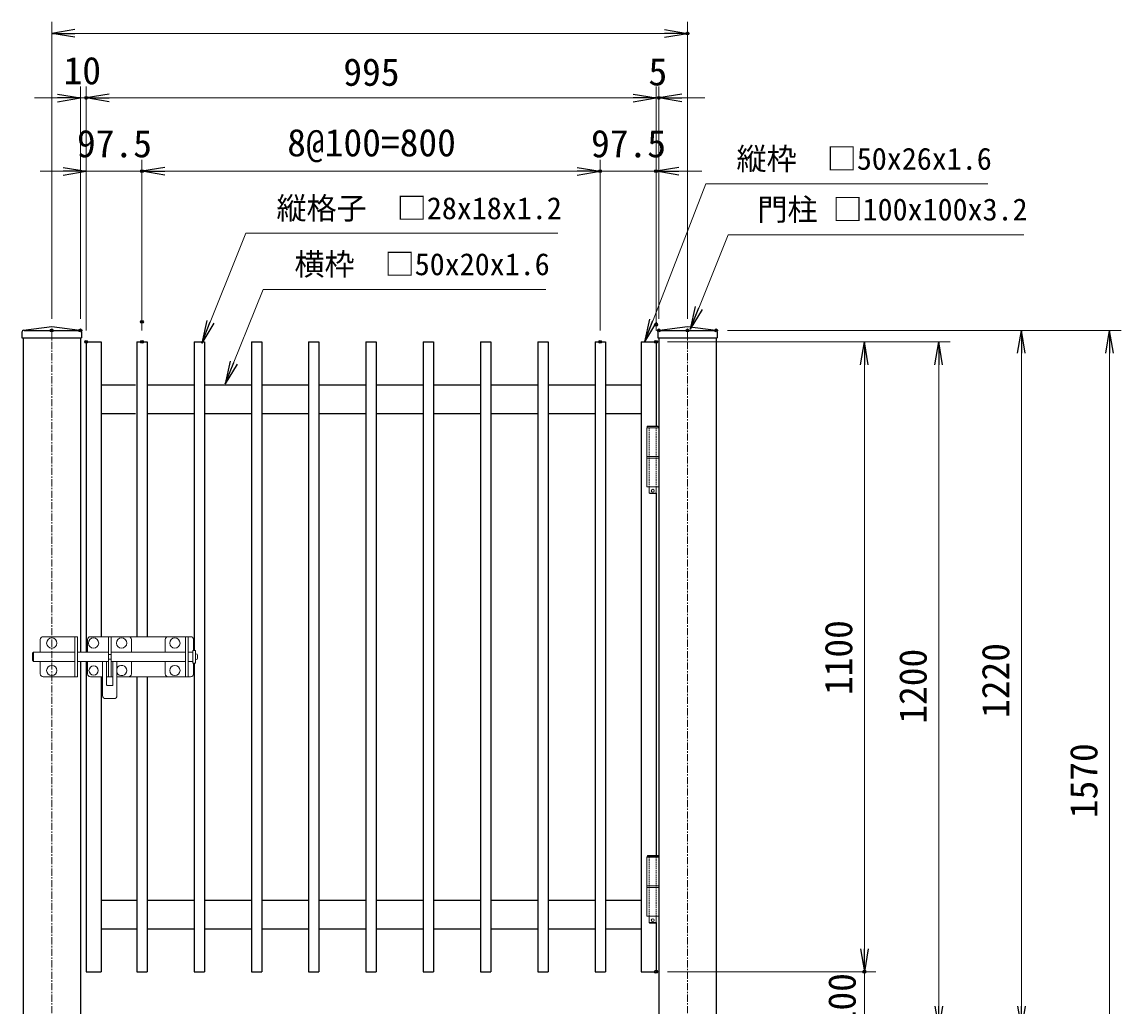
# Model space of a CAD drawing. Units: millimetres, scale not verified. Extents: x -4200 to 4200, y -2970 to 2970.
# Drawn here: x -2491 to -572, y -483 to 1236 of the extents above; entities that cross this region are included whole.
import ezdxf
from ezdxf.enums import TextEntityAlignment as Align

# ---------------------------------------------------------------- set-up
doc = ezdxf.new("R2010")
doc.units = ezdxf.units.MM
doc.header["$LTSCALE"] = 10
doc.header["$PDMODE"] = 32
doc.header["$PDSIZE"] = 5
doc.linetypes.add('USER1', pattern=[2, 1.25, -0.25, 0.25, -0.25])
doc.linetypes.add('USER2', pattern=[0.375, 0.25, -0.125])
for name, color, linetype, lineweight in [('0-2_D-STR-DIM', 7, 'Continuous', 13), ('0-3_0', 7, 'Continuous', 25), ('0-5_D-STR1', 1, 'Continuous', 25), ('0-8_D-STR3', 3, 'Continuous', 13), ('0-9_D-BMK', 2, 'USER1', 13), ('0-B_D-STR-TXT', 7, 'Continuous', 13)]:
    doc.layers.add(name, color=color, linetype=linetype, lineweight=lineweight)
doc.layers.add('0-4_DEFPOINTS', color=7, linetype='Continuous')
doc.styles.add('ＭＳ ゴシック', font='')
doc.styles.get('ＭＳ ゴシック').set_extended_font_data('MS Gothic')

# ---------------------------------------------------------------- blocks, each defined once
blk = doc.blocks.new('_Open')
at = {"layer": '0-3_0'}
blk.add_line((-10, 1.667), (0, 0), dxfattribs=at)
blk.add_lwpolyline([(-10, -1.667), (0, 0), (-10, 0)], dxfattribs=at)

msp = doc.modelspace()

# ---------------------------------------------------------------- linework, layer by layer
at = {"layer": '0-2_D-STR-DIM'}
for p, q in [((-2438.72, 717.42), (-2438.72, 1236.1)), ((-1328.72, 717.42), (-1328.72, 1236.1)), ((-2398.72, 1216.1), (-1368.72, 1216.1)), ((-2388.72, 717.42), (-2388.72, 1123.42)), ((-2378.72, 697.42), (-2378.72, 1123.42)), ((-2378.72, 697.42), (-2378.72, 1123.42)), ((-1383.72, 727.42), (-1383.72, 1123.42)), ((-1383.72, 697.42), (-1383.72, 1123.42)), ((-1378.72, 717.42), (-1378.72, 1123.42)), ((-2428.72, 1103.42), (-2468.72, 1103.42)), ((-2388.72, 1103.42), (-2378.72, 1103.42)), ((-1423.72, 1103.42), (-2338.72, 1103.42)), ((-2338.72, 1103.42), (-2298.72, 1103.42)), ((-1423.72, 1103.42), (-1463.72, 1103.42)), ((-1383.72, 1103.42), (-1378.72, 1103.42)), ((-1338.72, 1103.42), (-1298.72, 1103.42)), ((-2378.72, 697.42), (-2378.72, 995.44)), ((-2281.22, 732.42), (-2281.22, 995.44)), ((-2281.22, 697.42), (-2281.22, 995.44)), ((-1481.22, 697.42), (-1481.22, 995.44)), ((-1481.22, 697.42), (-1481.22, 995.44)), ((-1383.72, 697.42), (-1383.72, 995.44)), ((-2418.72, 975.44), (-2458.72, 975.44)), ((-2378.72, 975.44), (-2281.22, 975.44)), ((-2241.22, 975.44), (-1521.22, 975.44)), ((-2241.22, 975.44), (-2201.22, 975.44)), ((-1521.22, 975.44), (-1561.22, 975.44)), ((-1481.22, 975.44), (-1383.72, 975.44)), ((-1343.72, 975.44), (-1303.72, 975.44)), ((-1258.72, 697.42), (-725.8, 697.42)), ((-1258.72, 697.42), (-571.88, 697.42)), ((-1363.72, 677.42), (-870.09, 677.42)), ((-1363.72, 677.42), (-999.96, 677.42)), ((-745.8, 657.42), (-745.8, -482.58)), ((-591.88, 657.42), (-591.88, -832.58)), ((-1019.96, 637.42), (-1019.96, -382.58)), ((-890.09, 637.42), (-890.09, -482.58)), ((-1019.96, -382.58), (-1019.96, -342.58)), ((-1363.72, -422.58), (-999.96, -422.58)), ((-1363.72, -422.58), (-999.96, -422.58)), ((-1019.96, -422.58), (-1019.96, -522.58))]:
    msp.add_line(p, q, dxfattribs=at)
at = {"layer": '0-4_DEFPOINTS'}
for p in [(-1328.72, 1216.1), (-2378.72, 1103.42), (-1378.72, 1103.42), (-2281.22, 975.44), (-1481.22, 975.44), (-1383.72, 975.44), (-2281.22, 712.42), (-2438.72, 697.42), (-2388.72, 697.42), (-1383.72, 707.42), (-1378.72, 697.42), (-1328.72, 697.42), (-1278.72, 697.42), (-2378.72, 677.42), (-2378.72, 677.42), (-2378.72, 677.42), (-2281.22, 677.42), (-1481.22, 677.42), (-1383.72, 677.42), (-1383.72, 677.42), (-1383.72, -422.58), (-1019.96, -422.58)]:
    msp.add_point(p, dxfattribs=at)
at = {"layer": '0-5_D-STR1'}
for p, q in [((-2490.72, 694.62), (-2490.72, 684.42)), ((-2487.94, 697.79), (-2438.72, 704.42)), ((-2486.72, 697.42), (-2390.72, 697.42)), ((-2438.72, 704.42), (-2389.49, 697.79)), ((-2386.72, 694.62), (-2386.72, 684.42)), ((-1380.72, 694.62), (-1380.72, 684.42)), ((-1377.94, 697.79), (-1328.72, 704.42)), ((-1376.72, 697.42), (-1280.72, 697.42)), ((-1328.72, 704.42), (-1279.49, 697.79)), ((-1276.72, 694.62), (-1276.72, 684.42)), ((-2490.72, 684.42), (-2386.72, 684.42)), ((-2488.72, 684.42), (-2488.72, -872.58)), ((-2388.72, 684.42), (-2388.72, 135.42)), ((-2378.72, 677.42), (-2378.72, 135.42)), ((-2378.72, 677.42), (-2352.72, 677.42)), ((-2352.72, 677.42), (-2352.72, 162.42)), ((-2290.22, 677.42), (-2290.22, 162.42)), ((-2290.22, 677.42), (-2272.22, 677.42)), ((-2272.22, 677.42), (-2272.22, 162.42)), ((-2190.22, 677.42), (-2190.22, 138.42)), ((-2190.22, 677.42), (-2172.22, 677.42)), ((-2172.22, 677.42), (-2172.22, -422.58)), ((-2090.22, 677.42), (-2090.22, -422.58)), ((-2090.22, 677.42), (-2072.22, 677.42)), ((-2072.22, 677.42), (-2072.22, -422.58)), ((-1990.22, 677.42), (-1990.22, -422.58)), ((-1990.22, 677.42), (-1972.22, 677.42)), ((-1972.22, 677.42), (-1972.22, -422.58)), ((-1890.22, 677.42), (-1890.22, -422.58)), ((-1890.22, 677.42), (-1872.22, 677.42)), ((-1872.22, 677.42), (-1872.22, -422.58)), ((-1790.22, 677.42), (-1790.22, -422.58)), ((-1790.22, 677.42), (-1772.22, 677.42)), ((-1772.22, 677.42), (-1772.22, -422.58)), ((-1690.22, 677.42), (-1690.22, -422.58)), ((-1690.22, 677.42), (-1672.22, 677.42)), ((-1672.22, 677.42), (-1672.22, -422.58)), ((-1590.22, 677.42), (-1590.22, -422.58)), ((-1590.22, 677.42), (-1572.22, 677.42)), ((-1572.22, 677.42), (-1572.22, -422.58)), ((-1490.22, 677.42), (-1490.22, -422.58)), ((-1490.22, 677.42), (-1472.22, 677.42)), ((-1472.22, 677.42), (-1472.22, -422.58)), ((-1409.72, 677.42), (-1409.72, -422.58)), ((-1409.72, 677.42), (-1383.72, 677.42)), ((-1383.72, 677.42), (-1383.72, 530.42)), ((-1380.72, 684.42), (-1276.72, 684.42)), ((-1378.72, 684.42), (-1378.72, -872.58)), ((-1278.72, 684.42), (-1278.72, -872.58)), ((-2352.72, 602.42), (-2292.72, 602.42)), ((-2272.22, 602.42), (-2190.22, 602.42)), ((-2172.22, 602.42), (-2090.22, 602.42)), ((-2072.22, 602.42), (-1990.22, 602.42)), ((-1972.22, 602.42), (-1890.22, 602.42)), ((-1872.22, 602.42), (-1790.22, 602.42)), ((-1772.22, 602.42), (-1690.22, 602.42)), ((-1672.22, 602.42), (-1590.22, 602.42)), ((-1572.22, 602.42), (-1490.22, 602.42)), ((-1472.22, 602.42), (-1409.72, 602.42)), ((-2352.72, 552.42), (-2292.72, 552.42)), ((-2272.22, 552.42), (-2190.22, 552.42)), ((-2172.22, 552.42), (-2090.22, 552.42)), ((-2072.22, 552.42), (-1990.22, 552.42)), ((-1972.22, 552.42), (-1890.22, 552.42)), ((-1872.22, 552.42), (-1790.22, 552.42)), ((-1772.22, 552.42), (-1690.22, 552.42)), ((-1672.22, 552.42), (-1590.22, 552.42)), ((-1572.22, 552.42), (-1490.22, 552.42)), ((-1472.22, 552.42), (-1409.72, 552.42)), ((-1383.72, 413.42), (-1383.72, -219.58)), ((-2388.72, 119.42), (-2388.72, -872.58)), ((-2378.72, 119.42), (-2378.72, -422.58)), ((-2190.22, 116.42), (-2190.22, -422.58)), ((-2352.72, 92.42), (-2352.72, -422.58)), ((-2290.22, 92.42), (-2290.22, -422.58)), ((-2272.22, 92.42), (-2272.22, -422.58)), ((-2352.72, -297.58), (-2290.22, -297.58)), ((-2272.22, -297.58), (-2190.22, -297.58)), ((-2172.22, -297.58), (-2090.22, -297.58)), ((-2072.22, -297.58), (-1990.22, -297.58)), ((-1972.22, -297.58), (-1890.22, -297.58)), ((-1872.22, -297.58), (-1790.22, -297.58)), ((-1772.22, -297.58), (-1690.22, -297.58)), ((-1672.22, -297.58), (-1590.22, -297.58)), ((-1572.22, -297.58), (-1490.22, -297.58)), ((-1472.22, -297.58), (-1409.72, -297.58)), ((-1383.72, -336.88), (-1383.72, -422.58)), ((-2352.72, -347.58), (-2290.22, -347.58)), ((-2272.22, -347.58), (-2190.22, -347.58)), ((-2172.22, -347.58), (-2090.22, -347.58)), ((-2072.22, -347.58), (-1990.22, -347.58)), ((-1972.22, -347.58), (-1890.22, -347.58)), ((-1872.22, -347.58), (-1790.22, -347.58)), ((-1772.22, -347.58), (-1690.22, -347.58)), ((-1672.22, -347.58), (-1590.22, -347.58)), ((-1572.22, -347.58), (-1490.22, -347.58)), ((-1472.22, -347.58), (-1409.72, -347.58)), ((-2378.72, -422.58), (-2352.72, -422.58)), ((-2290.22, -422.58), (-2272.22, -422.58)), ((-2190.22, -422.58), (-2172.22, -422.58)), ((-2090.22, -422.58), (-2072.22, -422.58)), ((-1990.22, -422.58), (-1972.22, -422.58)), ((-1890.22, -422.58), (-1872.22, -422.58)), ((-1790.22, -422.58), (-1772.22, -422.58)), ((-1690.22, -422.58), (-1672.22, -422.58)), ((-1590.22, -422.58), (-1572.22, -422.58)), ((-1490.22, -422.58), (-1472.22, -422.58)), ((-1409.72, -422.58), (-1383.72, -422.58))]:
    msp.add_line(p, q, dxfattribs=at)
for centre, start, end in [((-2487.52, 694.62), 97.6668, 180), ((-2389.92, 694.62), 0, 82.3332), ((-1377.52, 694.62), 97.6668, 180), ((-1279.92, 694.62), 0, 82.3332)]:
    msp.add_arc(centre, 3.2, start, end, dxfattribs=at)
at = {"layer": '0-8_D-STR3'}
for p, q in [((-1399.89, 527.42), (-1399.89, 424.42)), ((-1399.89, 527.42), (-1378.72, 527.42)), ((-1399.42, 529.42), (-1398.42, 530.42)), ((-1399.42, 529.42), (-1399.42, 527.42)), ((-1398.42, 530.42), (-1380.42, 530.42)), ((-1379.42, 529.42), (-1379.42, 527.42)), ((-1378.72, 527.42), (-1378.72, 424.42)), ((-1399.89, 477.42), (-1378.72, 477.42)), ((-1399.89, 474.42), (-1378.72, 474.42)), ((-1399.89, 424.42), (-1378.72, 424.42)), ((-1395.42, 424.42), (-1395.42, 413.42)), ((-1383.42, 424.42), (-1383.42, 413.42)), ((-1395.42, 413.42), (-1394.42, 412.42)), ((-1395.42, 413.42), (-1383.42, 413.42)), ((-1394.42, 412.42), (-1384.42, 412.42)), ((-1384.42, 412.42), (-1383.42, 413.42)), ((-2458.72, 157.42), (-2458.72, 135.42)), ((-2393.72, 162.42), (-2453.72, 162.42)), ((-2398.22, 162.42), (-2398.22, 92.42)), ((-2393.72, 162.42), (-2393.72, 92.42)), ((-2376.22, 157.42), (-2376.22, 135.42)), ((-2196.22, 162.42), (-2371.22, 162.42)), ((-2304.72, 162.42), (-2339.72, 162.42)), ((-2339.72, 162.42), (-2339.72, 92.42)), ((-2335.22, 162.42), (-2335.22, 92.42)), ((-2299.72, 135.42), (-2299.72, 157.42)), ((-2240.72, 135.42), (-2240.72, 157.42)), ((-2235.72, 162.42), (-2200.72, 162.42)), ((-2205.22, 162.42), (-2205.22, 92.42)), ((-2200.72, 162.42), (-2200.72, 92.42)), ((-2191.22, 138.42), (-2191.22, 157.42)), ((-2470.46, 135.42), (-2472.46, 133.42)), ((-2470.46, 135.42), (-2398.22, 135.42)), ((-2470.46, 135.42), (-2470.46, 119.42)), ((-2393.72, 135.42), (-2339.72, 135.42)), ((-2335.22, 135.42), (-2205.22, 135.42)), ((-2192.47, 138.42), (-2192.47, 116.42)), ((-2192.47, 135.42), (-2192.47, 119.42)), ((-2472.46, 121.42), (-2472.46, 133.42)), ((-2470.46, 119.42), (-2472.46, 121.42)), ((-2398.22, 119.42), (-2470.46, 119.42)), ((-2458.72, 119.42), (-2458.72, 97.42)), ((-2339.72, 119.42), (-2393.72, 119.42)), ((-2376.22, 119.42), (-2376.22, 97.42)), ((-2376.22, 97.42), (-2376.22, 119.42)), ((-2349.97, 119.42), (-2349.97, 59.42)), ((-2342.97, 119.42), (-2342.97, 78.42)), ((-2339.72, 131.42), (-2335.22, 131.42)), ((-2339.72, 123.42), (-2335.22, 123.42)), ((-2205.22, 119.42), (-2335.22, 119.42)), ((-2331.97, 119.42), (-2331.97, 78.42)), ((-2324.97, 119.42), (-2324.97, 59.42)), ((-2299.72, 97.42), (-2299.72, 119.42)), ((-2240.72, 119.42), (-2240.72, 97.42)), ((-2192.47, 116.42), (-2187.97, 116.42)), ((-2191.22, 97.42), (-2191.22, 116.42)), ((-2191.22, 116.42), (-2191.22, 97.42)), ((-2187.97, 122.17), (-2187.97, 132.67)), ((-2187.07, 132.67), (-2187.97, 132.67)), ((-2187.07, 122.17), (-2187.97, 122.17)), ((-2184.07, 125.17), (-2184.07, 129.67)), ((-2393.72, 92.42), (-2453.72, 92.42)), ((-2371.22, 92.42), (-2349.97, 92.42)), ((-2349.97, 92.42), (-2371.22, 92.42)), ((-2342.97, 92.42), (-2331.97, 92.42)), ((-2331.97, 92.42), (-2342.97, 92.42)), ((-2332.97, 77.42), (-2341.97, 77.42)), ((-2339.72, 92.42), (-2335.22, 92.42)), ((-2324.97, 92.42), (-2304.72, 92.42)), ((-2196.22, 92.42), (-2324.97, 92.42)), ((-2235.72, 92.42), (-2196.22, 92.42)), ((-2200.72, 92.42), (-2230.72, 92.42)), ((-2329.97, 54.42), (-2344.97, 54.42)), ((-1399.89, -222.58), (-1399.89, -325.58)), ((-1399.89, -222.58), (-1378.72, -222.58)), ((-1399.42, -220.58), (-1398.42, -219.58)), ((-1399.42, -220.58), (-1399.42, -222.58)), ((-1398.42, -219.58), (-1380.42, -219.58)), ((-1379.42, -220.58), (-1379.42, -222.58)), ((-1378.72, -222.58), (-1378.72, -325.58)), ((-1399.89, -272.58), (-1378.72, -272.58)), ((-1399.89, -275.58), (-1378.72, -275.58)), ((-1399.89, -325.58), (-1378.72, -325.58)), ((-1395.42, -325.58), (-1395.42, -336.58)), ((-1383.42, -325.58), (-1383.42, -336.58)), ((-1395.42, -336.58), (-1394.42, -337.58)), ((-1395.42, -336.58), (-1383.42, -336.58)), ((-1394.42, -337.58), (-1384.42, -337.58)), ((-1384.42, -337.58), (-1383.42, -336.58))]:
    msp.add_line(p, q, dxfattribs=at)
at = {"layer": '0-8_D-STR3', "linetype": 'USER2'}
for p, q in [((-1395.62, 527.42), (-1395.62, 424.42)), ((-1383.22, 527.42), (-1383.22, 424.42)), ((-1395.62, -222.58), (-1395.62, -325.58)), ((-1383.22, -222.58), (-1383.22, -325.58))]:
    msp.add_line(p, q, dxfattribs=at)
at = {"layer": '0-8_D-STR3'}
for points in [[(-1380.42, 530.42), (-1379.42, 529.42), (-1399.42, 529.42)], [(-2200.72, 135.42), (-2192.47, 135.42), (-2192.47, 119.42), (-2200.72, 119.42)], [(-2187.97, 116.42), (-2187.97, 138.42), (-2192.47, 138.42)], [(-1380.42, -219.58), (-1379.42, -220.58), (-1399.42, -220.58)]]:
    msp.add_lwpolyline(points, dxfattribs=at)
for centre, radius in [((-1389.42, 417.42), 2.5), ((-2438.72, 151.42), 9), ((-2365.72, 151.42), 9), ((-2316.72, 151.42), 9), ((-2223.72, 151.42), 9), ((-2438.72, 103.42), 9), ((-2365.72, 103.42), 8), ((-2223.72, 103.42), 9), ((-1389.42, -332.58), 2.5)]:
    msp.add_circle(centre, radius, dxfattribs=at)
for centre, radius, start, end in [((-2453.72, 157.42), 5, 90, 180), ((-2371.22, 157.42), 5, 90, 180), ((-2304.72, 157.42), 5, 0, 90), ((-2235.72, 157.42), 5, 90, 180), ((-2196.22, 157.42), 5, 0, 90), ((-2187.07, 129.67), 3, 0, 90), ((-2187.07, 125.17), 3, 270, 0), ((-2453.72, 97.42), 5, 180, 270), ((-2371.22, 97.42), 5, 180, 270), ((-2371.22, 97.42), 5, 180, 270), ((-2316.72, 103.42), 9, 203.55646, 156.44354), ((-2304.72, 97.42), 5, 270, 0), ((-2235.72, 97.42), 5, 180, 270), ((-2196.22, 97.42), 5, 270, 0), ((-2196.22, 97.42), 5, 270, 0), ((-2341.97, 78.42), 1, 180, 270), ((-2332.97, 78.42), 1, 270, 0), ((-2344.97, 59.42), 5, 180, 270), ((-2329.97, 59.42), 5, 270, 0)]:
    msp.add_arc(centre, radius, start, end, dxfattribs=at)
at = {"layer": '0-9_D-BMK'}
for p, q in [((-2438.72, 697.42), (-2438.72, -885.58)), ((-1328.72, 697.42), (-1328.72, -885.58))]:
    msp.add_line(p, q, dxfattribs=at)
at = {"layer": '0-B_D-STR-TXT'}
for points in [[(-804.19, 953.15), (-1296.74, 953.15), (-1402.87, 679.28)], [(-1555.41, 867.01), (-2099.94, 867.01), (-2176.25, 677.07)], [(-741.78, 864.6), (-1257.68, 864.6), (-1323.24, 701.42)], [(-1576, 769.01), (-2069.56, 769.01), (-2135.12, 605.83)]]:
    msp.add_lwpolyline(points, dxfattribs=at)

# ---------------------------------------------------------------- block references
at = {"layer": '0-2_D-STR-DIM', "xscale": 4, "yscale": 4}
for p, rotation in [((-2438.72, 1216.1), 180), ((-2378.72, 1103.42), 180), ((-2378.72, 1103.42), 180), ((-1378.72, 1103.42), 180), ((-2281.22, 975.44), 180), ((-2281.22, 975.44), 180), ((-1383.72, 975.44), 180), ((-745.8, 697.42), 90), ((-591.88, 697.42), 90), ((-1019.96, 677.42), 90), ((-890.09, 677.42), 90), ((-1019.96, -422.58), 270), ((-1019.96, -422.58), 270), ((-890.09, -522.58), 270), ((-745.8, -522.58), 270)]:
    msp.add_blockref('_Open', p, dxfattribs=dict(at, rotation=rotation))
for p in [(-1328.72, 1216.1), (-2388.72, 1103.42), (-1383.72, 1103.42), (-1383.72, 1103.42), (-2378.72, 975.44), (-1481.22, 975.44), (-1481.22, 975.44)]:
    msp.add_blockref('_Open', p, dxfattribs=at)
at = {"layer": '0-B_D-STR-TXT', "xscale": 4, "yscale": 4}
for p, rotation in [((-1323.98, 699.56), 248.11184), ((-2176.99, 675.21), 248.11184), ((-1403.6, 677.42), 248.81593), ((-2135.87, 603.98), 248.11184)]:
    msp.add_blockref('_Open', p, dxfattribs=dict(at, rotation=rotation))

# ---------------------------------------------------------------- texts
at = {"layer": '0-2_D-STR-DIM', "style": 'ＭＳ ゴシック'}
for s, p in [('10', (-2418.12, 1112.77)), ('995', (-1929.69, 1110.17)), ('5', (-1396.94, 1110.84)), ('97.5', (-2394.69, 985.29)), ('8@100=800', (-2027.59, 986.88)), ('97.5', (-1497.19, 985.29))]:
    msp.add_text(s, height=48.09, dxfattribs=at).set_placement(p, align=Align.BOTTOM_LEFT)
for s, p in [('1100', (-1026.71, 60.52)), ('1200', (-896.84, 10.52)), ('1220', (-752.54, 20.52)), ('1570', (-598.63, -154.48)), ('100', (-1020.75, -523.23))]:
    msp.add_text(s, height=48.09, rotation=90, dxfattribs=at).set_placement(p, align=Align.BOTTOM_LEFT)
at = {"layer": '0-B_D-STR-TXT', "style": 'ＭＳ ゴシック'}
for s, p in [('縦枠\u3000□50x26x1.6', (-1243.17, 966.42)), ('縦格子\u3000□28x18x1.2', (-2046.37, 880.07)), ('門柱 □100x100x3.2', (-1206.75, 877.87)), ('横枠\u3000□50x20x1.6', (-2014.98, 782.28))]:
    msp.add_text(s, height=38.49, dxfattribs=at).set_placement(p, align=Align.BOTTOM_LEFT)

doc.saveas('drawing.dxf')
